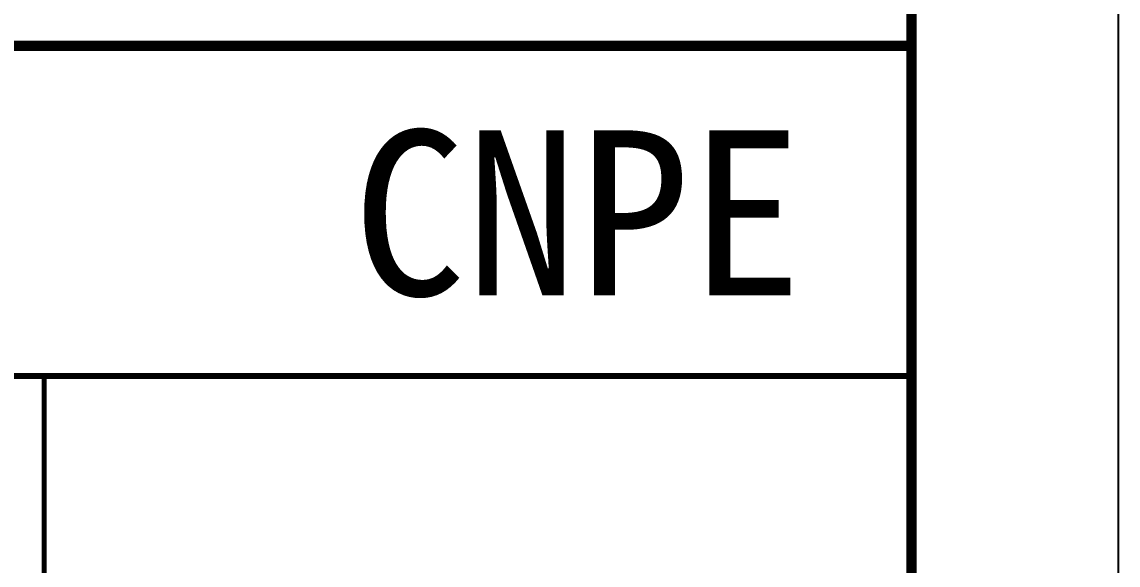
# Model space of a CAD drawing. Extents: x -6175 to -5334, y -8176 to -6987.
# Drawn here: x -5386.7 to -5333.6, y -8132.7 to -8106.4 of the extents above; entities that cross this region are included whole.
import ezdxf

# ---------------------------------------------------------------- set-up
doc = ezdxf.new("R2010")
doc.units = 0
doc.layers.get('0').update_dxf_attribs({"linetype": 'CONTINUOUS'})
for name, color, linetype in [('1', 7, 'CONTINUOUS'), ('PUB_TEXT', 7, 'CONTINUOUS'), ('内层矩形', 1, 'CONTINUOUS'), ('内部编码', 1, 'CONTINUOUS'), ('图框定位-中国核电工程有限公司', 1, 'CONTINUOUS'), ('外层矩形', 1, 'CONTINUOUS')]:
    doc.layers.add(name, color=color, linetype=linetype)
doc.styles.add('宋体', font='', dxfattribs={"width": 0.7})
doc.styles.get('宋体').set_extended_font_data('SimSun')

# ---------------------------------------------------------------- blocks, each defined once
blk = doc.blocks.new('图签')
at = {"layer": '1', "color": 7, "const_width": 0.5}
for points in [[(-180, 0), (0, 0), (0, 131.762), (-180, 131.762)], [(-180, 58), (0, 58), (0, 0), (-180, 0)]]:
    blk.add_lwpolyline(points, close=True, dxfattribs=at)
at = {"layer": '1', "color": 7}
for points, const_width in [([(-180, 42), (0, 42)], 0.3), ([(-42, 42), (-42, 32)], 0.25)]:
    blk.add_lwpolyline(points, dxfattribs=dict(at, const_width=const_width))
at = {"layer": 'PUB_TEXT', "color": 7, "style": '宋体'}
blk.add_text('CNPE', height=8, dxfattribs=at).set_placement((-27.046, 45.903))
blk = doc.blocks.new('*U4')
blk.add_blockref('图签', (0, 0))

msp = doc.modelspace()

# ---------------------------------------------------------------- linework, layer by layer
at = {"color": 4, "flags": 128}
msp.add_lwpolyline([(-5333.592, -6986.613), (-5333.592, -8175.613)], dxfattribs=at)
at = {"const_width": 0.5}
msp.add_lwpolyline([(-5343.592, -7011.613), (-5343.592, -8165.533), (-6164.592, -8165.533), (-6164.592, -7011.613)], close=True, dxfattribs=at)
at = {"layer": '内层矩形'}
msp.add_lwpolyline([(-6164.592, -7011.613), (-5343.592, -7011.613), (-5343.592, -8165.613), (-6164.592, -8165.533)], close=True, dxfattribs=at)
at = {"layer": '内部编码'}
msp.add_lwpolyline([(-5385.592, -8123.613), (-5343.592, -8123.613), (-5343.592, -8133.613), (-5385.592, -8133.613)], close=True, dxfattribs=at)
at = {"layer": '图框定位-中国核电工程有限公司'}
msp.add_lwpolyline([(-5523.592, -8107.613), (-5343.592, -8107.613), (-5343.592, -8123.613), (-5523.592, -8123.613)], close=True, dxfattribs=at)
at = {"layer": '外层矩形'}
msp.add_lwpolyline([(-6174.592, -6986.613), (-5333.592, -6986.613), (-5333.592, -8175.613), (-6174.592, -8175.613)], close=True, dxfattribs=at)

# ---------------------------------------------------------------- block references
msp.add_blockref('*U4', (-5343.592, -8165.533))

doc.saveas('drawing.dxf')
